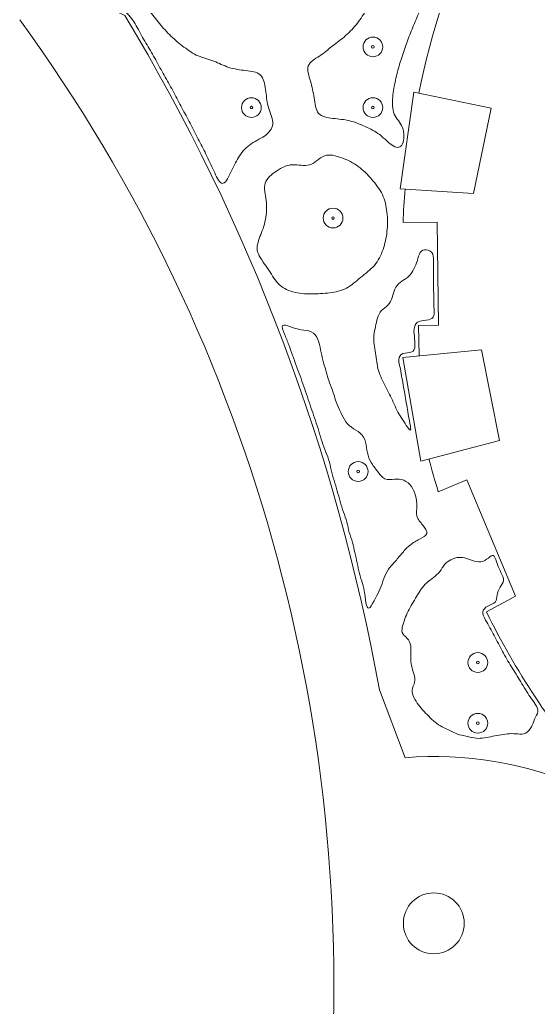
# Model space of a CAD drawing. Header units: inches. Extents: x 36 to 71.8, y 17.4 to 61.8.
# Drawn here: x 39.55 to 46.38, y 32.9 to 45.91 of the extents above; entities that cross this region are included whole.
import ezdxf

# ---------------------------------------------------------------- set-up
doc = ezdxf.new("R2010")
doc.units = ezdxf.units.IN
doc.header["$MEASUREMENT"] = 0
for name, color, linetype, lineweight in [('00_SOURCE_FROZEN', 7, 'CONTINUOUS', 18), ('11_EXISTING_TRIMMED', 7, 'CONTINUOUS', 13), ('20_NEW_PLANTING', 7, 'CONTINUOUS', 13), ('40_PLANTS', 7, 'CONTINUOUS', 13)]:
    doc.layers.add(name, color=color, linetype=linetype, lineweight=lineweight)

# ---------------------------------------------------------------- blocks, each defined once
blk = doc.blocks.new('TREE')
for radius in [1, 0.13]:
    blk.add_circle((0, 0), radius)

msp = doc.modelspace()

# ---------------------------------------------------------------- linework, layer by layer
at = {"layer": '00_SOURCE_FROZEN'}
for points in [[(44.283, 37.084, 0.090917), (40.931, 45.968, -0.652582), (40.931, 49.011, -0.158741), (45.004, 48.425, -0.098355), (47.824, 46.203), (47.755, 46.078)], [(47.087, 44.63, -0.062406), (47.763, 46.073), (45.572, 47.29, 0.058367), (44.801, 44.944, 0.058367)], [(44.621, 43.68, 0.010358), (44.595, 43.241)], [(44.936, 40.124, 0.010564), (45.059, 39.693, 0.010564)], [(45.692, 38.109, 0.060935), (47.109, 35.956, -0.206423), (49.375, 35.99)], [(46.935, 35.809, 0.119192), (44.621, 36.188), (44.283, 37.084)]]:
    msp.add_lwpolyline(points, format="xyb", dxfattribs=at)
for points in [[(45.757, 44.748), (44.738, 44.957), (44.556, 43.684), (45.524, 43.622)], [(45.629, 41.562), (44.593, 41.461), (44.828, 40.095), (45.865, 40.369)]]:
    msp.add_lwpolyline(points, close=True, dxfattribs=at)
for points in [[(45.044, 43.247), (44.595, 43.241)], [(44.807, 41.482), (44.799, 41.881), (45.061, 41.886), (45.044, 43.247)], [(46.075, 38.317), (45.433, 39.849), (45.059, 39.693)], [(46.075, 38.317), (45.692, 38.109)]]:
    msp.add_lwpolyline(points, dxfattribs=at)
msp.add_arc((22.064, 33.195), 21.619, 354.0583, 36.0319, dxfattribs=at)
at = {"layer": '11_EXISTING_TRIMMED'}
for points, knots in [([(40.862, 48.763), (40.932, 48.772), (41.004, 48.764), (41.074, 48.772), (41.143, 48.779), (41.21, 48.802), (41.278, 48.805), (41.347, 48.808), (41.418, 48.792), (41.49, 48.788), (41.562, 48.785), (41.636, 48.793), (41.709, 48.802), (41.782, 48.811), (41.854, 48.821), (41.921, 48.849), (41.989, 48.878), (42.053, 48.926), (42.12, 48.94), (42.186, 48.954), (42.255, 48.935), (42.323, 48.909), (42.391, 48.883), (42.459, 48.85), (42.531, 48.836), (42.604, 48.823), (42.682, 48.828), (42.757, 48.825), (42.832, 48.821), (42.905, 48.809), (42.976, 48.791), (43.047, 48.774), (43.115, 48.751), (43.188, 48.737), (43.26, 48.723), (43.335, 48.719), (43.407, 48.705), (43.479, 48.691), (43.547, 48.667), (43.618, 48.648), (43.688, 48.629), (43.76, 48.616), (43.829, 48.594), (43.899, 48.573), (43.965, 48.543), (44.033, 48.516), (44.1, 48.489), (44.168, 48.464), (44.238, 48.442), (44.307, 48.42), (44.378, 48.401), (44.444, 48.372), (44.51, 48.344), (44.571, 48.307), (44.636, 48.273), (44.701, 48.238), (44.769, 48.208), (44.826, 48.164), (44.883, 48.12), (44.93, 48.063), (44.973, 48.006), (45.016, 47.949), (45.055, 47.891), (45.087, 47.827), (45.119, 47.763), (45.144, 47.694), (45.163, 47.623), (45.181, 47.552), (45.194, 47.48), (45.2, 47.405), (45.205, 47.33), (45.202, 47.252), (45.195, 47.177), (45.189, 47.102), (45.178, 47.029), (45.16, 46.959), (45.143, 46.888), (45.118, 46.819), (45.098, 46.749), (45.078, 46.68), (45.061, 46.608), (45.033, 46.541), (45.005, 46.475), (44.966, 46.412), (44.935, 46.346), (44.904, 46.28), (44.881, 46.211), (44.856, 46.142), (44.832, 46.074), (44.805, 46.006), (44.777, 45.939), (44.749, 45.872), (44.72, 45.805), (44.693, 45.737), (44.666, 45.67), (44.642, 45.601), (44.618, 45.533), (44.594, 45.464), (44.57, 45.395), (44.55, 45.325), (44.529, 45.255), (44.511, 45.185), (44.495, 45.114), (44.479, 45.043), (44.466, 44.971), (44.459, 44.893), (44.452, 44.816), (44.453, 44.732), (44.48, 44.669), (44.507, 44.606), (44.561, 44.564), (44.587, 44.494), (44.613, 44.425), (44.612, 44.328), (44.588, 44.276), (44.565, 44.224), (44.52, 44.218), (44.466, 44.249), (44.413, 44.28), (44.35, 44.349), (44.288, 44.398), (44.225, 44.447), (44.162, 44.476), (44.097, 44.505), (44.032, 44.534), (43.965, 44.563), (43.893, 44.58), (43.822, 44.598), (43.746, 44.604), (43.672, 44.613), (43.597, 44.621), (43.523, 44.632), (43.483, 44.679), (43.442, 44.725), (43.434, 44.808), (43.423, 44.884), (43.412, 44.96), (43.397, 45.03), (43.376, 45.102), (43.355, 45.175), (43.328, 45.251), (43.347, 45.305), (43.367, 45.36), (43.433, 45.394), (43.494, 45.434), (43.554, 45.474), (43.609, 45.522), (43.666, 45.567), (43.723, 45.612), (43.783, 45.654), (43.839, 45.703), (43.895, 45.752), (43.947, 45.807), (43.993, 45.866), (44.039, 45.925), (44.08, 45.988), (44.111, 46.054), (44.142, 46.119), (44.165, 46.188), (44.193, 46.255), (44.22, 46.322), (44.254, 46.387), (44.28, 46.455), (44.307, 46.522), (44.327, 46.593), (44.334, 46.667), (44.34, 46.741), (44.334, 46.818), (44.336, 46.897), (44.338, 46.976), (44.349, 47.057), (44.329, 47.126), (44.309, 47.195), (44.259, 47.254), (44.228, 47.318), (44.196, 47.383), (44.183, 47.454), (44.171, 47.527), (44.16, 47.6), (44.152, 47.674), (44.127, 47.743), (44.102, 47.811), (44.061, 47.874), (44.02, 47.937), (43.98, 47.999), (43.94, 48.062), (43.89, 48.114), (43.84, 48.167), (43.78, 48.21), (43.723, 48.254), (43.666, 48.299), (43.612, 48.345), (43.551, 48.382), (43.49, 48.418), (43.421, 48.445), (43.354, 48.475), (43.287, 48.505), (43.223, 48.539), (43.155, 48.563), (43.087, 48.586), (43.015, 48.599), (42.943, 48.613), (42.87, 48.626), (42.798, 48.641), (42.724, 48.651), (42.65, 48.661), (42.575, 48.666), (42.514, 48.636), (42.453, 48.605), (42.407, 48.539), (42.359, 48.484), (42.311, 48.429), (42.261, 48.384), (42.199, 48.384), (42.138, 48.384), (42.066, 48.428), (41.996, 48.437), (41.925, 48.447), (41.858, 48.423), (41.796, 48.382), (41.735, 48.341), (41.68, 48.283), (41.625, 48.229), (41.57, 48.176), (41.516, 48.128), (41.462, 48.079), (41.409, 48.03), (41.356, 47.979), (41.315, 47.92), (41.273, 47.861), (41.242, 47.792), (41.207, 47.727), (41.172, 47.662), (41.132, 47.6), (41.103, 47.534), (41.074, 47.467), (41.054, 47.397), (41.04, 47.325), (41.026, 47.253), (41.016, 47.18), (41.01, 47.105), (41.005, 47.029), (41.003, 46.952), (41.005, 46.876), (41.008, 46.8), (41.015, 46.725), (41.028, 46.652), (41.042, 46.58), (41.061, 46.51), (41.082, 46.44), (41.102, 46.37), (41.122, 46.3), (41.15, 46.233), (41.177, 46.165), (41.211, 46.101), (41.252, 46.04), (41.293, 45.978), (41.341, 45.919), (41.388, 45.862), (41.436, 45.805), (41.484, 45.75), (41.538, 45.698), (41.591, 45.647), (41.65, 45.598), (41.71, 45.553), (41.77, 45.507), (41.83, 45.465), (41.897, 45.436), (41.963, 45.408), (42.035, 45.392), (42.103, 45.367), (42.17, 45.342), (42.233, 45.307), (42.302, 45.284), (42.371, 45.262), (42.447, 45.252), (42.521, 45.243), (42.596, 45.235), (42.669, 45.228), (42.714, 45.186), (42.759, 45.145), (42.775, 45.068), (42.785, 44.992), (42.795, 44.917), (42.798, 44.844), (42.818, 44.772), (42.839, 44.699), (42.877, 44.627), (42.879, 44.562), (42.881, 44.497), (42.847, 44.44), (42.792, 44.396), (42.736, 44.352), (42.659, 44.321), (42.596, 44.278), (42.532, 44.235), (42.482, 44.18), (42.442, 44.12), (42.401, 44.06), (42.37, 43.995), (42.336, 43.923), (42.301, 43.85), (42.263, 43.769), (42.228, 43.757), (42.193, 43.744), (42.16, 43.801), (42.127, 43.868), (42.093, 43.936), (42.059, 44.015), (42.025, 44.087), (41.991, 44.159), (41.957, 44.223), (41.922, 44.29), (41.888, 44.357), (41.853, 44.427), (41.818, 44.496), (41.782, 44.565), (41.746, 44.632), (41.71, 44.7), (41.675, 44.767), (41.639, 44.835), (41.603, 44.903), (41.567, 44.971), (41.53, 45.038), (41.492, 45.105), (41.455, 45.172), (41.417, 45.239), (41.38, 45.306), (41.343, 45.374), (41.306, 45.441), (41.267, 45.507), (41.228, 45.573), (41.188, 45.637), (41.15, 45.705), (41.113, 45.773), (41.079, 45.845), (41.036, 45.906), (40.993, 45.968), (40.94, 46.02), (40.878, 46.062), (40.816, 46.104), (40.744, 46.137), (40.679, 46.179), (40.614, 46.22), (40.556, 46.271), (40.501, 46.324), (40.446, 46.377), (40.394, 46.433), (40.346, 46.493), (40.298, 46.553), (40.255, 46.617), (40.216, 46.683), (40.177, 46.749), (40.144, 46.818), (40.115, 46.889), (40.086, 46.96), (40.062, 47.034), (40.044, 47.108), (40.026, 47.183), (40.013, 47.258), (40.006, 47.335), (39.998, 47.411), (39.996, 47.488), (40, 47.564), (40.004, 47.641), (40.013, 47.717), (40.027, 47.793), (40.041, 47.868), (40.059, 47.944), (40.086, 48.015), (40.113, 48.086), (40.149, 48.151), (40.189, 48.214), (40.228, 48.278), (40.272, 48.339), (40.323, 48.392), (40.374, 48.446), (40.434, 48.492), (40.491, 48.543), (40.549, 48.593), (40.604, 48.647), (40.665, 48.687), (40.726, 48.728), (40.793, 48.754), (40.862, 48.763)], [0, 0, 0, 0, 0.007812, 0.007812, 0.007812, 0.015625, 0.015625, 0.015625, 0.023438, 0.023438, 0.023438, 0.03125, 0.03125, 0.03125, 0.039062, 0.039062, 0.039062, 0.046875, 0.046875, 0.046875, 0.054688, 0.054688, 0.054688, 0.0625, 0.0625, 0.0625, 0.070312, 0.070312, 0.070312, 0.078125, 0.078125, 0.078125, 0.085938, 0.085938, 0.085938, 0.09375, 0.09375, 0.09375, 0.101562, 0.101562, 0.101562, 0.109375, 0.109375, 0.109375, 0.117188, 0.117188, 0.117188, 0.125, 0.125, 0.125, 0.132812, 0.132812, 0.132812, 0.140625, 0.140625, 0.140625, 0.148438, 0.148438, 0.148438, 0.15625, 0.15625, 0.15625, 0.164062, 0.164062, 0.164062, 0.171875, 0.171875, 0.171875, 0.179688, 0.179688, 0.179688, 0.1875, 0.1875, 0.1875, 0.195312, 0.195312, 0.195312, 0.203125, 0.203125, 0.203125, 0.210938, 0.210938, 0.210938, 0.21875, 0.21875, 0.21875, 0.226562, 0.226562, 0.226562, 0.234375, 0.234375, 0.234375, 0.242188, 0.242188, 0.242188, 0.25, 0.25, 0.25, 0.257812, 0.257812, 0.257812, 0.265625, 0.265625, 0.265625, 0.273438, 0.273438, 0.273438, 0.28125, 0.28125, 0.28125, 0.289062, 0.289062, 0.289062, 0.296875, 0.296875, 0.296875, 0.304688, 0.304688, 0.304688, 0.3125, 0.3125, 0.3125, 0.320312, 0.320312, 0.320312, 0.328125, 0.328125, 0.328125, 0.335938, 0.335938, 0.335938, 0.34375, 0.34375, 0.34375, 0.351562, 0.351562, 0.351562, 0.359375, 0.359375, 0.359375, 0.367188, 0.367188, 0.367188, 0.375, 0.375, 0.375, 0.382812, 0.382812, 0.382812, 0.390625, 0.390625, 0.390625, 0.398438, 0.398438, 0.398438, 0.40625, 0.40625, 0.40625, 0.414062, 0.414062, 0.414062, 0.421875, 0.421875, 0.421875, 0.429688, 0.429688, 0.429688, 0.4375, 0.4375, 0.4375, 0.445312, 0.445312, 0.445312, 0.453125, 0.453125, 0.453125, 0.460938, 0.460938, 0.460938, 0.46875, 0.46875, 0.46875, 0.476562, 0.476562, 0.476562, 0.484375, 0.484375, 0.484375, 0.492188, 0.492188, 0.492188, 0.5, 0.5, 0.5, 0.507812, 0.507812, 0.507812, 0.515625, 0.515625, 0.515625, 0.523438, 0.523438, 0.523438, 0.53125, 0.53125, 0.53125, 0.539062, 0.539062, 0.539062, 0.546875, 0.546875, 0.546875, 0.554688, 0.554688, 0.554688, 0.5625, 0.5625, 0.5625, 0.570312, 0.570312, 0.570312, 0.578125, 0.578125, 0.578125, 0.585938, 0.585938, 0.585938, 0.59375, 0.59375, 0.59375, 0.601562, 0.601562, 0.601562, 0.609375, 0.609375, 0.609375, 0.617188, 0.617188, 0.617188, 0.625, 0.625, 0.625, 0.632812, 0.632812, 0.632812, 0.640625, 0.640625, 0.640625, 0.648438, 0.648438, 0.648438, 0.65625, 0.65625, 0.65625, 0.664062, 0.664062, 0.664062, 0.671875, 0.671875, 0.671875, 0.679688, 0.679688, 0.679688, 0.6875, 0.6875, 0.6875, 0.695312, 0.695312, 0.695312, 0.703125, 0.703125, 0.703125, 0.710938, 0.710938, 0.710938, 0.71875, 0.71875, 0.71875, 0.726562, 0.726562, 0.726562, 0.734375, 0.734375, 0.734375, 0.742188, 0.742188, 0.742188, 0.75, 0.75, 0.75, 0.757812, 0.757812, 0.757812, 0.765625, 0.765625, 0.765625, 0.773438, 0.773438, 0.773438, 0.78125, 0.78125, 0.78125, 0.789062, 0.789062, 0.789062, 0.796875, 0.796875, 0.796875, 0.804688, 0.804688, 0.804688, 0.8125, 0.8125, 0.8125, 0.820312, 0.820312, 0.820312, 0.828125, 0.828125, 0.828125, 0.835938, 0.835938, 0.835938, 0.84375, 0.84375, 0.84375, 0.851562, 0.851562, 0.851562, 0.859375, 0.859375, 0.859375, 0.867188, 0.867188, 0.867188, 0.875, 0.875, 0.875, 0.882812, 0.882812, 0.882812, 0.890625, 0.890625, 0.890625, 0.898438, 0.898438, 0.898438, 0.90625, 0.90625, 0.90625, 0.914062, 0.914062, 0.914062, 0.921875, 0.921875, 0.921875, 0.929688, 0.929688, 0.929688, 0.9375, 0.9375, 0.9375, 0.945312, 0.945312, 0.945312, 0.953125, 0.953125, 0.953125, 0.960938, 0.960938, 0.960938, 0.96875, 0.96875, 0.96875, 0.976562, 0.976562, 0.976562, 0.984375, 0.984375, 0.984375, 0.992188, 0.992188, 0.992188, 1, 1, 1, 1]), ([(43.56, 44.119), (43.63, 44.144), (43.712, 44.121), (43.789, 44.092), (43.867, 44.063), (43.94, 44.027), (44.006, 43.979), (44.071, 43.931), (44.129, 43.872), (44.183, 43.809), (44.237, 43.746), (44.288, 43.68), (44.323, 43.608), (44.357, 43.536), (44.374, 43.458), (44.383, 43.375), (44.392, 43.293), (44.392, 43.205), (44.383, 43.122), (44.375, 43.039), (44.358, 42.961), (44.331, 42.885), (44.305, 42.809), (44.268, 42.736), (44.217, 42.676), (44.165, 42.615), (44.099, 42.568), (44.036, 42.516), (43.974, 42.465), (43.916, 42.409), (43.849, 42.374), (43.782, 42.339), (43.705, 42.325), (43.628, 42.315), (43.55, 42.305), (43.471, 42.299), (43.389, 42.299), (43.307, 42.299), (43.221, 42.306), (43.144, 42.327), (43.067, 42.349), (42.999, 42.385), (42.947, 42.44), (42.895, 42.494), (42.859, 42.567), (42.81, 42.639), (42.761, 42.711), (42.7, 42.783), (42.68, 42.852), (42.661, 42.92), (42.685, 42.984), (42.711, 43.054), (42.737, 43.123), (42.767, 43.198), (42.783, 43.279), (42.8, 43.359), (42.803, 43.446), (42.793, 43.529), (42.782, 43.612), (42.759, 43.691), (42.779, 43.757), (42.799, 43.823), (42.864, 43.875), (42.93, 43.919), (42.996, 43.963), (43.064, 43.998), (43.138, 44.002), (43.212, 44.006), (43.294, 43.978), (43.364, 44), (43.433, 44.022), (43.491, 44.094), (43.56, 44.119)], [0, 0, 0, 0, 0.041667, 0.041667, 0.041667, 0.083333, 0.083333, 0.083333, 0.125, 0.125, 0.125, 0.166667, 0.166667, 0.166667, 0.208333, 0.208333, 0.208333, 0.25, 0.25, 0.25, 0.291667, 0.291667, 0.291667, 0.333333, 0.333333, 0.333333, 0.375, 0.375, 0.375, 0.416667, 0.416667, 0.416667, 0.458333, 0.458333, 0.458333, 0.5, 0.5, 0.5, 0.541667, 0.541667, 0.541667, 0.583333, 0.583333, 0.583333, 0.625, 0.625, 0.625, 0.666667, 0.666667, 0.666667, 0.708333, 0.708333, 0.708333, 0.75, 0.75, 0.75, 0.791667, 0.791667, 0.791667, 0.833333, 0.833333, 0.833333, 0.875, 0.875, 0.875, 0.916667, 0.916667, 0.916667, 0.958333, 0.958333, 0.958333, 1, 1, 1, 1]), ([(44.692, 40.503), (44.683, 40.499), (44.661, 40.532), (44.638, 40.567), (44.616, 40.601), (44.593, 40.636), (44.572, 40.669), (44.551, 40.702), (44.531, 40.733), (44.514, 40.767), (44.497, 40.8), (44.483, 40.837), (44.467, 40.872), (44.451, 40.907), (44.433, 40.941), (44.415, 40.976), (44.398, 41.01), (44.382, 41.045), (44.365, 41.079), (44.347, 41.114), (44.329, 41.148), (44.312, 41.183), (44.296, 41.218), (44.282, 41.253), (44.271, 41.29), (44.26, 41.326), (44.254, 41.364), (44.249, 41.403), (44.244, 41.442), (44.24, 41.481), (44.234, 41.519), (44.228, 41.558), (44.22, 41.595), (44.215, 41.634), (44.21, 41.673), (44.208, 41.714), (44.212, 41.753), (44.215, 41.793), (44.224, 41.83), (44.232, 41.868), (44.24, 41.906), (44.247, 41.944), (44.258, 41.981), (44.269, 42.017), (44.284, 42.052), (44.31, 42.079), (44.336, 42.106), (44.374, 42.126), (44.399, 42.154), (44.425, 42.182), (44.439, 42.217), (44.451, 42.254), (44.463, 42.291), (44.473, 42.329), (44.489, 42.363), (44.505, 42.398), (44.527, 42.429), (44.557, 42.452), (44.586, 42.475), (44.623, 42.491), (44.652, 42.515), (44.682, 42.54), (44.705, 42.572), (44.725, 42.605), (44.744, 42.638), (44.761, 42.672), (44.774, 42.71), (44.787, 42.748), (44.796, 42.789), (44.81, 42.822), (44.825, 42.854), (44.844, 42.878), (44.876, 42.882), (44.907, 42.887), (44.951, 42.872), (44.973, 42.845), (44.995, 42.819), (44.996, 42.779), (44.996, 42.739), (44.996, 42.698), (44.994, 42.656), (44.994, 42.616), (44.994, 42.575), (44.996, 42.535), (44.996, 42.495), (44.997, 42.455), (44.998, 42.414), (44.998, 42.374), (44.998, 42.333), (44.999, 42.293), (44.999, 42.253), (44.999, 42.213), (44.999, 42.174), (45.002, 42.131), (45.005, 42.088), (45.011, 42.043), (45.001, 42.012), (44.991, 41.981), (44.965, 41.965), (44.929, 41.958), (44.892, 41.95), (44.844, 41.951), (44.809, 41.938), (44.774, 41.925), (44.753, 41.898), (44.744, 41.863), (44.735, 41.828), (44.74, 41.785), (44.744, 41.741), (44.748, 41.698), (44.753, 41.654), (44.751, 41.617), (44.749, 41.579), (44.741, 41.547), (44.711, 41.534), (44.681, 41.521), (44.629, 41.526), (44.594, 41.514), (44.56, 41.501), (44.542, 41.471), (44.54, 41.433), (44.538, 41.396), (44.551, 41.352), (44.56, 41.311), (44.57, 41.27), (44.575, 41.232), (44.581, 41.192), (44.587, 41.153), (44.595, 41.113), (44.602, 41.073), (44.609, 41.033), (44.615, 40.993), (44.622, 40.954), (44.629, 40.914), (44.636, 40.873), (44.643, 40.834), (44.65, 40.795), (44.656, 40.756), (44.663, 40.716), (44.67, 40.675), (44.679, 40.633), (44.686, 40.591), (44.693, 40.549), (44.7, 40.508), (44.692, 40.503)], [0, 0, 0, 0, 0.020833, 0.020833, 0.020833, 0.041667, 0.041667, 0.041667, 0.0625, 0.0625, 0.0625, 0.083333, 0.083333, 0.083333, 0.104167, 0.104167, 0.104167, 0.125, 0.125, 0.125, 0.145833, 0.145833, 0.145833, 0.166667, 0.166667, 0.166667, 0.1875, 0.1875, 0.1875, 0.208333, 0.208333, 0.208333, 0.229167, 0.229167, 0.229167, 0.25, 0.25, 0.25, 0.270833, 0.270833, 0.270833, 0.291667, 0.291667, 0.291667, 0.3125, 0.3125, 0.3125, 0.333333, 0.333333, 0.333333, 0.354167, 0.354167, 0.354167, 0.375, 0.375, 0.375, 0.395833, 0.395833, 0.395833, 0.416667, 0.416667, 0.416667, 0.4375, 0.4375, 0.4375, 0.458333, 0.458333, 0.458333, 0.479167, 0.479167, 0.479167, 0.5, 0.5, 0.5, 0.520833, 0.520833, 0.520833, 0.541667, 0.541667, 0.541667, 0.5625, 0.5625, 0.5625, 0.583333, 0.583333, 0.583333, 0.604167, 0.604167, 0.604167, 0.625, 0.625, 0.625, 0.645833, 0.645833, 0.645833, 0.666667, 0.666667, 0.666667, 0.6875, 0.6875, 0.6875, 0.708333, 0.708333, 0.708333, 0.729167, 0.729167, 0.729167, 0.75, 0.75, 0.75, 0.770833, 0.770833, 0.770833, 0.791667, 0.791667, 0.791667, 0.8125, 0.8125, 0.8125, 0.833333, 0.833333, 0.833333, 0.854167, 0.854167, 0.854167, 0.875, 0.875, 0.875, 0.895833, 0.895833, 0.895833, 0.916667, 0.916667, 0.916667, 0.9375, 0.9375, 0.9375, 0.958333, 0.958333, 0.958333, 0.979167, 0.979167, 0.979167, 1, 1, 1, 1]), ([(43.008, 41.883), (43.021, 41.899), (43.068, 41.882), (43.113, 41.866), (43.159, 41.849), (43.205, 41.833), (43.252, 41.826), (43.299, 41.819), (43.348, 41.821), (43.387, 41.801), (43.426, 41.782), (43.455, 41.741), (43.474, 41.698), (43.493, 41.654), (43.502, 41.608), (43.51, 41.562), (43.519, 41.517), (43.528, 41.471), (43.539, 41.426), (43.551, 41.382), (43.565, 41.338), (43.578, 41.293), (43.59, 41.249), (43.601, 41.204), (43.616, 41.16), (43.631, 41.117), (43.651, 41.075), (43.666, 41.031), (43.681, 40.987), (43.691, 40.942), (43.706, 40.898), (43.721, 40.855), (43.74, 40.813), (43.759, 40.771), (43.779, 40.728), (43.797, 40.684), (43.822, 40.644), (43.846, 40.605), (43.876, 40.57), (43.914, 40.542), (43.952, 40.515), (43.997, 40.495), (44.031, 40.464), (44.065, 40.433), (44.089, 40.391), (44.102, 40.346), (44.114, 40.301), (44.117, 40.253), (44.126, 40.207), (44.136, 40.162), (44.152, 40.119), (44.175, 40.079), (44.198, 40.039), (44.227, 40.002), (44.257, 39.963), (44.286, 39.924), (44.316, 39.882), (44.354, 39.864), (44.392, 39.847), (44.44, 39.853), (44.483, 39.856), (44.526, 39.859), (44.564, 39.859), (44.604, 39.843), (44.643, 39.828), (44.682, 39.797), (44.708, 39.761), (44.734, 39.724), (44.747, 39.682), (44.758, 39.639), (44.769, 39.596), (44.779, 39.551), (44.778, 39.506), (44.777, 39.46), (44.765, 39.414), (44.777, 39.372), (44.788, 39.33), (44.824, 39.292), (44.856, 39.252), (44.888, 39.213), (44.916, 39.172), (44.907, 39.141), (44.899, 39.111), (44.855, 39.09), (44.812, 39.068), (44.769, 39.045), (44.728, 39.022), (44.691, 38.992), (44.653, 38.962), (44.619, 38.925), (44.588, 38.889), (44.556, 38.852), (44.527, 38.815), (44.495, 38.779), (44.464, 38.743), (44.429, 38.708), (44.402, 38.67), (44.376, 38.632), (44.357, 38.59), (44.341, 38.547), (44.325, 38.503), (44.312, 38.457), (44.294, 38.416), (44.277, 38.375), (44.255, 38.338), (44.231, 38.292), (44.207, 38.246), (44.181, 38.19), (44.16, 38.169), (44.139, 38.148), (44.123, 38.161), (44.112, 38.197), (44.102, 38.234), (44.097, 38.296), (44.09, 38.347), (44.083, 38.398), (44.074, 38.439), (44.061, 38.483), (44.048, 38.526), (44.032, 38.571), (44.02, 38.616), (44.008, 38.662), (44.001, 38.709), (43.991, 38.754), (43.982, 38.8), (43.97, 38.844), (43.96, 38.89), (43.95, 38.935), (43.942, 38.981), (43.929, 39.025), (43.916, 39.07), (43.899, 39.113), (43.887, 39.157), (43.875, 39.202), (43.868, 39.249), (43.856, 39.293), (43.844, 39.338), (43.826, 39.381), (43.81, 39.425), (43.795, 39.47), (43.781, 39.516), (43.767, 39.563), (43.754, 39.609), (43.741, 39.656), (43.728, 39.702), (43.715, 39.748), (43.701, 39.793), (43.687, 39.84), (43.673, 39.886), (43.659, 39.933), (43.648, 39.979), (43.637, 40.026), (43.63, 40.073), (43.615, 40.118), (43.601, 40.162), (43.581, 40.204), (43.563, 40.249), (43.546, 40.293), (43.532, 40.341), (43.518, 40.387), (43.504, 40.434), (43.489, 40.481), (43.475, 40.527), (43.46, 40.573), (43.444, 40.619), (43.429, 40.666), (43.413, 40.712), (43.397, 40.758), (43.382, 40.804), (43.366, 40.85), (43.35, 40.896), (43.335, 40.942), (43.319, 40.988), (43.304, 41.035), (43.288, 41.081), (43.272, 41.127), (43.256, 41.173), (43.239, 41.218), (43.223, 41.264), (43.206, 41.31), (43.189, 41.355), (43.172, 41.401), (43.155, 41.447), (43.139, 41.493), (43.123, 41.538), (43.107, 41.583), (43.09, 41.629), (43.073, 41.675), (43.054, 41.722), (43.034, 41.77), (43.015, 41.818), (42.995, 41.867), (43.008, 41.883)], [0, 0, 0, 0, 0.015625, 0.015625, 0.015625, 0.03125, 0.03125, 0.03125, 0.046875, 0.046875, 0.046875, 0.0625, 0.0625, 0.0625, 0.078125, 0.078125, 0.078125, 0.09375, 0.09375, 0.09375, 0.109375, 0.109375, 0.109375, 0.125, 0.125, 0.125, 0.140625, 0.140625, 0.140625, 0.15625, 0.15625, 0.15625, 0.171875, 0.171875, 0.171875, 0.1875, 0.1875, 0.1875, 0.203125, 0.203125, 0.203125, 0.21875, 0.21875, 0.21875, 0.234375, 0.234375, 0.234375, 0.25, 0.25, 0.25, 0.265625, 0.265625, 0.265625, 0.28125, 0.28125, 0.28125, 0.296875, 0.296875, 0.296875, 0.3125, 0.3125, 0.3125, 0.328125, 0.328125, 0.328125, 0.34375, 0.34375, 0.34375, 0.359375, 0.359375, 0.359375, 0.375, 0.375, 0.375, 0.390625, 0.390625, 0.390625, 0.40625, 0.40625, 0.40625, 0.421875, 0.421875, 0.421875, 0.4375, 0.4375, 0.4375, 0.453125, 0.453125, 0.453125, 0.46875, 0.46875, 0.46875, 0.484375, 0.484375, 0.484375, 0.5, 0.5, 0.5, 0.515625, 0.515625, 0.515625, 0.53125, 0.53125, 0.53125, 0.546875, 0.546875, 0.546875, 0.5625, 0.5625, 0.5625, 0.578125, 0.578125, 0.578125, 0.59375, 0.59375, 0.59375, 0.609375, 0.609375, 0.609375, 0.625, 0.625, 0.625, 0.640625, 0.640625, 0.640625, 0.65625, 0.65625, 0.65625, 0.671875, 0.671875, 0.671875, 0.6875, 0.6875, 0.6875, 0.703125, 0.703125, 0.703125, 0.71875, 0.71875, 0.71875, 0.734375, 0.734375, 0.734375, 0.75, 0.75, 0.75, 0.765625, 0.765625, 0.765625, 0.78125, 0.78125, 0.78125, 0.796875, 0.796875, 0.796875, 0.8125, 0.8125, 0.8125, 0.828125, 0.828125, 0.828125, 0.84375, 0.84375, 0.84375, 0.859375, 0.859375, 0.859375, 0.875, 0.875, 0.875, 0.890625, 0.890625, 0.890625, 0.90625, 0.90625, 0.90625, 0.921875, 0.921875, 0.921875, 0.9375, 0.9375, 0.9375, 0.953125, 0.953125, 0.953125, 0.96875, 0.96875, 0.96875, 0.984375, 0.984375, 0.984375, 1, 1, 1, 1]), ([(44.907, 38.494), (44.935, 38.519), (44.966, 38.54), (44.997, 38.563), (45.027, 38.587), (45.057, 38.612), (45.08, 38.642), (45.103, 38.671), (45.12, 38.705), (45.143, 38.732), (45.165, 38.76), (45.193, 38.781), (45.225, 38.797), (45.257, 38.813), (45.293, 38.825), (45.328, 38.827), (45.363, 38.83), (45.397, 38.824), (45.432, 38.814), (45.467, 38.803), (45.502, 38.789), (45.538, 38.778), (45.574, 38.768), (45.611, 38.762), (45.645, 38.774), (45.68, 38.787), (45.714, 38.816), (45.738, 38.835), (45.763, 38.854), (45.778, 38.862), (45.793, 38.843), (45.808, 38.824), (45.822, 38.778), (45.837, 38.738), (45.852, 38.697), (45.867, 38.663), (45.885, 38.628), (45.902, 38.592), (45.922, 38.555), (45.919, 38.524), (45.917, 38.492), (45.892, 38.466), (45.873, 38.434), (45.853, 38.402), (45.839, 38.365), (45.834, 38.331), (45.828, 38.296), (45.831, 38.264), (45.811, 38.241), (45.79, 38.218), (45.746, 38.205), (45.711, 38.186), (45.675, 38.166), (45.648, 38.139), (45.645, 38.107), (45.641, 38.075), (45.662, 38.037), (45.682, 38.002), (45.702, 37.966), (45.721, 37.933), (45.74, 37.899), (45.759, 37.865), (45.776, 37.83), (45.795, 37.796), (45.813, 37.761), (45.831, 37.727), (45.85, 37.692), (45.868, 37.658), (45.886, 37.623), (45.905, 37.589), (45.923, 37.555), (45.942, 37.521), (45.962, 37.487), (45.982, 37.453), (46.002, 37.42), (46.023, 37.387), (46.043, 37.354), (46.064, 37.321), (46.084, 37.288), (46.105, 37.254), (46.125, 37.221), (46.146, 37.188), (46.166, 37.155), (46.187, 37.122), (46.207, 37.088), (46.227, 37.055), (46.245, 37.022), (46.268, 36.989), (46.29, 36.956), (46.316, 36.923), (46.337, 36.892), (46.357, 36.86), (46.373, 36.829), (46.369, 36.796), (46.366, 36.764), (46.344, 36.731), (46.328, 36.697), (46.312, 36.662), (46.303, 36.626), (46.286, 36.593), (46.268, 36.559), (46.243, 36.528), (46.211, 36.513), (46.18, 36.497), (46.142, 36.498), (46.106, 36.5), (46.07, 36.502), (46.035, 36.506), (45.999, 36.504), (45.963, 36.502), (45.925, 36.494), (45.888, 36.487), (45.85, 36.481), (45.814, 36.476), (45.777, 36.47), (45.74, 36.463), (45.702, 36.455), (45.666, 36.449), (45.629, 36.444), (45.593, 36.44), (45.557, 36.444), (45.521, 36.447), (45.485, 36.459), (45.448, 36.467), (45.411, 36.475), (45.375, 36.481), (45.339, 36.491), (45.304, 36.502), (45.27, 36.516), (45.237, 36.533), (45.203, 36.549), (45.17, 36.566), (45.137, 36.583), (45.103, 36.6), (45.07, 36.615), (45.039, 36.637), (45.009, 36.659), (44.982, 36.686), (44.954, 36.714), (44.926, 36.741), (44.898, 36.769), (44.872, 36.797), (44.846, 36.825), (44.823, 36.854), (44.8, 36.885), (44.777, 36.915), (44.755, 36.948), (44.739, 36.98), (44.722, 37.013), (44.711, 37.045), (44.715, 37.079), (44.72, 37.112), (44.74, 37.146), (44.747, 37.182), (44.754, 37.219), (44.747, 37.257), (44.737, 37.293), (44.727, 37.329), (44.715, 37.364), (44.707, 37.401), (44.699, 37.437), (44.696, 37.475), (44.697, 37.514), (44.697, 37.553), (44.7, 37.593), (44.698, 37.632), (44.697, 37.671), (44.689, 37.709), (44.668, 37.739), (44.647, 37.769), (44.612, 37.791), (44.595, 37.817), (44.578, 37.843), (44.578, 37.873), (44.585, 37.908), (44.592, 37.942), (44.605, 37.98), (44.619, 38.016), (44.632, 38.052), (44.646, 38.085), (44.662, 38.118), (44.679, 38.151), (44.698, 38.183), (44.717, 38.216), (44.736, 38.248), (44.755, 38.28), (44.773, 38.312), (44.792, 38.344), (44.811, 38.376), (44.833, 38.407), (44.855, 38.438), (44.879, 38.468), (44.907, 38.494)], [0, 0, 0, 0, 0.015625, 0.015625, 0.015625, 0.03125, 0.03125, 0.03125, 0.046875, 0.046875, 0.046875, 0.0625, 0.0625, 0.0625, 0.078125, 0.078125, 0.078125, 0.09375, 0.09375, 0.09375, 0.109375, 0.109375, 0.109375, 0.125, 0.125, 0.125, 0.140625, 0.140625, 0.140625, 0.15625, 0.15625, 0.15625, 0.171875, 0.171875, 0.171875, 0.1875, 0.1875, 0.1875, 0.203125, 0.203125, 0.203125, 0.21875, 0.21875, 0.21875, 0.234375, 0.234375, 0.234375, 0.25, 0.25, 0.25, 0.265625, 0.265625, 0.265625, 0.28125, 0.28125, 0.28125, 0.296875, 0.296875, 0.296875, 0.3125, 0.3125, 0.3125, 0.328125, 0.328125, 0.328125, 0.34375, 0.34375, 0.34375, 0.359375, 0.359375, 0.359375, 0.375, 0.375, 0.375, 0.390625, 0.390625, 0.390625, 0.40625, 0.40625, 0.40625, 0.421875, 0.421875, 0.421875, 0.4375, 0.4375, 0.4375, 0.453125, 0.453125, 0.453125, 0.46875, 0.46875, 0.46875, 0.484375, 0.484375, 0.484375, 0.5, 0.5, 0.5, 0.515625, 0.515625, 0.515625, 0.53125, 0.53125, 0.53125, 0.546875, 0.546875, 0.546875, 0.5625, 0.5625, 0.5625, 0.578125, 0.578125, 0.578125, 0.59375, 0.59375, 0.59375, 0.609375, 0.609375, 0.609375, 0.625, 0.625, 0.625, 0.640625, 0.640625, 0.640625, 0.65625, 0.65625, 0.65625, 0.671875, 0.671875, 0.671875, 0.6875, 0.6875, 0.6875, 0.703125, 0.703125, 0.703125, 0.71875, 0.71875, 0.71875, 0.734375, 0.734375, 0.734375, 0.75, 0.75, 0.75, 0.765625, 0.765625, 0.765625, 0.78125, 0.78125, 0.78125, 0.796875, 0.796875, 0.796875, 0.8125, 0.8125, 0.8125, 0.828125, 0.828125, 0.828125, 0.84375, 0.84375, 0.84375, 0.859375, 0.859375, 0.859375, 0.875, 0.875, 0.875, 0.890625, 0.890625, 0.890625, 0.90625, 0.90625, 0.90625, 0.921875, 0.921875, 0.921875, 0.9375, 0.9375, 0.9375, 0.953125, 0.953125, 0.953125, 0.96875, 0.96875, 0.96875, 0.984375, 0.984375, 0.984375, 1, 1, 1, 1])]:
    msp.add_open_spline(points, degree=3, knots=knots, dxfattribs=at)
at = {"layer": '20_NEW_PLANTING'}
msp.add_circle((45, 34.005), 0.401, dxfattribs=at)

# ---------------------------------------------------------------- block references
at = {"layer": '40_PLANTS', "xscale": 0.13, "yscale": 0.13}
for p in [(44.198, 45.555), (42.598, 44.755), (44.198, 44.755), (43.673, 43.299), (44.004, 39.959), (45.58, 37.442), (45.58, 36.642)]:
    msp.add_blockref('TREE', p, dxfattribs=at)

doc.saveas('drawing.dxf')
